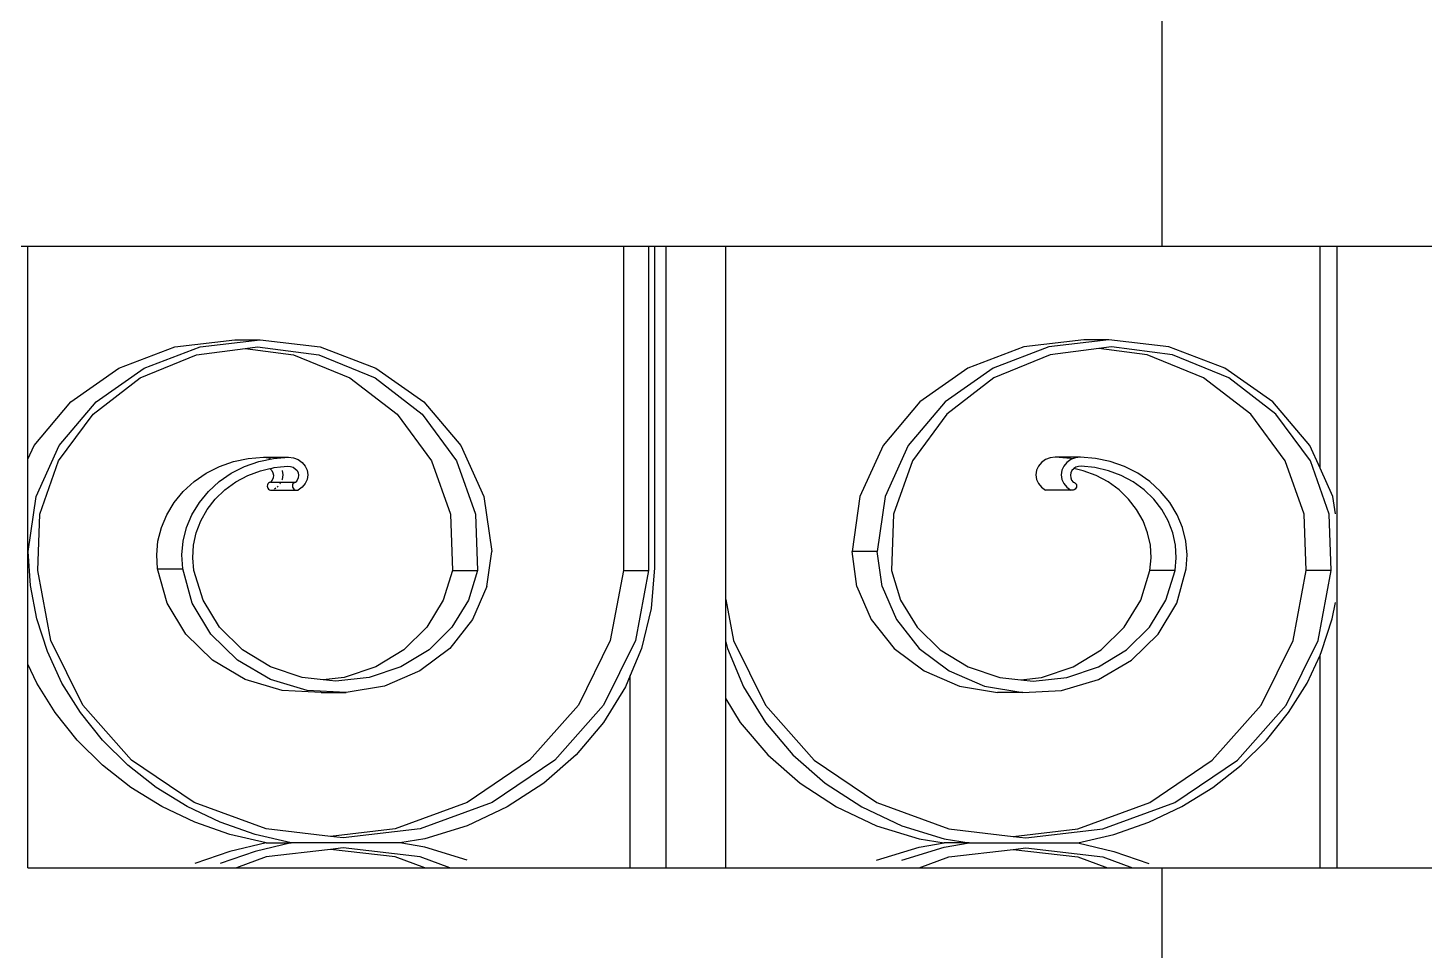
# Model space of a CAD drawing. Header units: millimetres. Extents: x 173236 to 801264, y -94969 to 615039.
# Drawn here: x 549520.8 to 549782.7, y -3856.3 to -3683.2 of the extents above; entities that cross this region are included whole.
import ezdxf

# ---------------------------------------------------------------- set-up
doc = ezdxf.new("R2010")
doc.units = ezdxf.units.MM
doc.header["$MEASUREMENT"] = 0
doc.header["$PDMODE"] = 2
for name, color, linetype in [('VOX-A-ANNO-DIMS', 160, 'Continuous'), ('VOX-A-STAIRS-STEPS', 140, 'Continuous'), ('VOX-A-WALL-PATT', 233, 'Continuous')]:
    doc.layers.add(name, color=color, linetype=linetype)
doc.styles.add('1.5 mm Rotis Annotative', font='', dxfattribs={"height": 1.5})
doc.styles.get('1.5 mm Rotis Annotative').set_extended_font_data('Rotis Sans Serif')
doc.dimstyles.new('1.5 mm Rotis Annotative', dxfattribs={"dimtxt": 1.5, "dimasz": 1, "dimexe": 1.5, "dimexo": 0, "dimgap": 1, "dimtad": 1, "dimdec": 0, "dimrnd": 5, "dimzin": 0, "dimdsep": 46, "dimtxsty": '1.5 mm Rotis Annotative', "dimblk": 'ARCHTICK', "dimcen": 0.09, "dimdle": 1, "dimadec": 0, "dimazin": 0, "dimtfac": 1, "dimtdec": 0, "dimtofl": 0, "dimtmove": 1, "dimatfit": 3, "dimfxl": 2, "dimfxlon": 1, "dimtolj": 1, "dimtzin": 0, "dimarcsym": 0})

# ---------------------------------------------------------------- blocks, each defined once
blk = doc.blocks.new('SS')
at = {"layer": 'VOX-A-WALL-PATT'}
for p, q in [((292745.02, -2429.61), (292745.02, -2474.12)), ((292712.94, -2474.12), (292687.11, -2474.12)), ((292712.94, -2587.9), (292712.94, -2474.12)), ((292716.09, -2474.12), (292712.94, -2474.12)), ((292716.09, -2514.76), (292716.09, -2474.12)), ((292745.02, -2474.12), (292716.09, -2474.12)), ((292824.84, -2474.12), (292745.02, -2474.12)), ((292824.84, -2538.75), (292824.84, -2474.12)), ((292835.75, -2474.12), (292824.84, -2474.12)), ((292837.88, -2474.12), (292835.75, -2474.12)), ((292835.75, -2587.9), (292835.75, -2474.12)), ((292838.98, -2474.12), (292837.88, -2474.12)), ((292837.88, -2474.12), (292837.88, -2532.96)), ((292838.98, -2474.12), (292838.98, -2533.48)), ((292843.59, -2474.12), (292838.98, -2474.12)), ((292843.59, -2474.12), (292843.59, -2533.48)), ((292952.56, -2474.12), (292843.59, -2474.12)), ((292952.56, -2513.08), (292952.56, -2474.12)), ((292974.99, -2474.12), (292952.56, -2474.12)), ((292733.51, -2496.42), (292743.74, -2492.55)), ((292743.11, -2493.98), (292754.28, -2492.55)), ((292743.74, -2492.55), (292754.72, -2491.23)), ((292747.71, -2493.98), (292756.59, -2492.84)), ((292754.28, -2492.55), (292756.59, -2492.84)), ((292754.72, -2491.23), (292759.32, -2491.23)), ((292754.72, -2491.23), (292765.7, -2492.55)), ((292756.59, -2492.84), (292765.46, -2493.98)), ((292759.32, -2491.23), (292770.3, -2492.55)), ((292765.7, -2492.55), (292775.93, -2496.42)), ((292770.3, -2492.55), (292780.53, -2496.42)), ((292899.11, -2492.55), (292888.88, -2496.42)), ((292910.09, -2491.23), (292899.11, -2492.55)), ((292910.53, -2492.55), (292899.35, -2493.98)), ((292912.83, -2492.84), (292903.95, -2493.98)), ((292921.07, -2492.55), (292910.09, -2491.23)), ((292914.69, -2491.23), (292910.09, -2491.23)), ((292912.83, -2492.84), (292910.53, -2492.55)), ((292921.7, -2493.98), (292912.83, -2492.84)), ((292925.67, -2492.55), (292914.69, -2491.23)), ((292931.3, -2496.42), (292921.07, -2492.55)), ((292935.9, -2496.42), (292925.67, -2492.55)), ((292732.8, -2498.18), (292743.11, -2493.98)), ((292737.4, -2498.18), (292747.71, -2493.98)), ((292765.46, -2493.98), (292775.77, -2498.18)), ((292899.35, -2493.98), (292889.04, -2498.18)), ((292903.95, -2493.98), (292893.64, -2498.18)), ((292932.01, -2498.18), (292921.7, -2493.98)), ((292724.72, -2502.57), (292733.51, -2496.42)), ((292775.93, -2496.42), (292784.71, -2502.57)), ((292780.53, -2496.42), (292789.32, -2502.57)), ((292888.88, -2496.42), (292880.1, -2502.57)), ((292940.09, -2502.57), (292931.3, -2496.42)), ((292944.69, -2502.57), (292935.9, -2496.42)), ((292724.16, -2504.82), (292732.8, -2498.18)), ((292728.77, -2504.82), (292737.4, -2498.18)), ((292775.77, -2498.18), (292784.41, -2504.82)), ((292889.04, -2498.18), (292880.4, -2504.82)), ((292893.64, -2498.18), (292885.01, -2504.82)), ((292940.65, -2504.82), (292932.01, -2498.18)), ((292717.98, -2510.59), (292724.72, -2502.57)), ((292784.71, -2502.57), (292791.45, -2510.59)), ((292789.32, -2502.57), (292796.06, -2510.59)), ((292880.1, -2502.57), (292873.35, -2510.59)), ((292946.83, -2510.59), (292940.09, -2502.57)), ((292951.43, -2510.59), (292944.69, -2502.57)), ((292717.87, -2513.37), (292724.16, -2504.82)), ((292722.47, -2513.37), (292728.77, -2504.82)), ((292784.41, -2504.82), (292790.7, -2513.37)), ((292880.4, -2504.82), (292874.11, -2513.37)), ((292885.01, -2504.82), (292878.71, -2513.37)), ((292946.94, -2513.37), (292940.65, -2504.82)), ((292716.09, -2514.76), (292717.98, -2510.59)), ((292791.45, -2510.59), (292795.69, -2519.93)), ((292796.06, -2510.59), (292800.3, -2519.93)), ((292873.35, -2510.59), (292869.12, -2519.93)), ((292951.06, -2519.93), (292946.83, -2510.59)), ((292952.56, -2513.08), (292951.43, -2510.59)), ((292714.4, -2523.18), (292717.87, -2513.37)), ((292719.01, -2523.18), (292722.47, -2513.37)), ((292754.48, -2513.53), (292757.18, -2512.95)), ((292757.18, -2512.95), (292759.95, -2512.73)), ((292759.95, -2512.73), (292764.55, -2512.73)), ((292759.95, -2512.73), (292760.86, -2512.84)), ((292760.86, -2512.84), (292761.39, -2513.04)), ((292761.39, -2513.04), (292761.78, -2512.95)), ((292761.39, -2513.04), (292761.71, -2513.16)), ((292761.71, -2513.16), (292762.44, -2513.67)), ((292761.78, -2512.95), (292764.55, -2512.73)), ((292764.55, -2512.73), (292765.46, -2512.84)), ((292765.46, -2512.84), (292766.31, -2513.16)), ((292766.31, -2513.16), (292767.05, -2513.67)), ((292790.7, -2513.37), (292794.17, -2523.18)), ((292874.11, -2513.37), (292870.64, -2523.18)), ((292878.71, -2513.37), (292875.25, -2523.18)), ((292903.1, -2513.16), (292902.37, -2513.67)), ((292903.95, -2512.84), (292903.1, -2513.16)), ((292904.86, -2512.73), (292903.95, -2512.84)), ((292909.47, -2512.73), (292904.86, -2512.73)), ((292907.63, -2512.95), (292904.86, -2512.73)), ((292910.33, -2513.53), (292907.63, -2512.95)), ((292908.55, -2512.84), (292908.25, -2512.95)), ((292909.47, -2512.73), (292908.55, -2512.84)), ((292912.23, -2512.95), (292909.47, -2512.73)), ((292914.94, -2513.53), (292912.23, -2512.95)), ((292950.41, -2523.18), (292946.94, -2513.37)), ((292952.56, -2529.96), (292952.56, -2513.08)), ((292713.74, -2519.93), (292716.09, -2514.76)), ((292747.24, -2517.2), (292749.46, -2515.67)), ((292749.46, -2515.67), (292751.88, -2514.44)), ((292751.88, -2514.44), (292754.48, -2513.53)), ((292752.47, -2516.08), (292754.83, -2515.2)), ((292754.83, -2515.2), (292757.3, -2514.62)), ((292757.08, -2516.08), (292759.43, -2515.2)), ((292757.3, -2514.62), (292759.83, -2514.37)), ((292759.43, -2515.2), (292761.13, -2514.8)), ((292759.83, -2514.37), (292760.32, -2514.42)), ((292760.32, -2514.42), (292760.78, -2514.58)), ((292760.78, -2514.58), (292761.13, -2514.8)), ((292761.13, -2514.8), (292761.18, -2514.84)), ((292761.18, -2514.84), (292761.49, -2515.19)), ((292761.49, -2515.19), (292761.69, -2515.59)), ((292761.69, -2515.59), (292761.77, -2516.04)), ((292762.44, -2513.67), (292763, -2514.34)), ((292763, -2514.34), (292763.35, -2515.12)), ((292763.35, -2515.12), (292763.47, -2515.95)), ((292767.05, -2513.67), (292767.61, -2514.34)), ((292767.61, -2514.34), (292767.96, -2515.12)), ((292767.96, -2515.12), (292768.08, -2515.95)), ((292901.46, -2515.12), (292901.33, -2515.95)), ((292901.81, -2514.34), (292901.46, -2515.12)), ((292902.37, -2513.67), (292901.81, -2514.34)), ((292903.12, -2515.59), (292903.04, -2516.04)), ((292903.32, -2515.19), (292903.12, -2515.59)), ((292903.63, -2514.84), (292903.32, -2515.19)), ((292904.03, -2514.58), (292903.63, -2514.84)), ((292904.49, -2514.42), (292904.03, -2514.58)), ((292904.98, -2514.37), (292904.49, -2514.42)), ((292906.34, -2514.51), (292904.98, -2514.37)), ((292906.05, -2515.19), (292905.94, -2515.95)), ((292906.34, -2514.51), (292906.3, -2514.58)), ((292907.51, -2514.62), (292906.34, -2514.51)), ((292908.24, -2514.84), (292907.51, -2514.62)), ((292907.72, -2515.59), (292907.64, -2516.04)), ((292907.92, -2515.19), (292907.72, -2515.59)), ((292908.24, -2514.84), (292907.92, -2515.19)), ((292908.29, -2514.8), (292908.24, -2514.84)), ((292909.98, -2515.2), (292908.29, -2514.8)), ((292912.34, -2516.08), (292909.98, -2515.2)), ((292912.92, -2514.44), (292910.33, -2513.53)), ((292915.35, -2515.67), (292912.92, -2514.44)), ((292917.53, -2514.44), (292914.94, -2513.53)), ((292917.57, -2517.2), (292915.35, -2515.67)), ((292919.96, -2515.67), (292917.53, -2514.44)), ((292922.17, -2517.2), (292919.96, -2515.67)), ((292745.28, -2519), (292747.24, -2517.2)), ((292748.28, -2518.71), (292750.27, -2517.26)), ((292750.27, -2517.26), (292752.47, -2516.08)), ((292752.88, -2518.71), (292754.88, -2517.26)), ((292754.88, -2517.26), (292757.08, -2516.08)), ((292760.67, -2517.81), (292760.65, -2518.01)), ((292760.65, -2518.01), (292760.68, -2518.21)), ((292760.75, -2517.63), (292760.67, -2517.81)), ((292760.68, -2518.21), (292760.76, -2518.39)), ((292760.88, -2517.47), (292760.75, -2517.63)), ((292760.76, -2518.39), (292760.9, -2518.55)), ((292761.06, -2517.34), (292760.88, -2517.47)), ((292761.26, -2517.27), (292761.06, -2517.34)), ((292761.55, -2516.9), (292761.26, -2517.27)), ((292761.72, -2516.48), (292761.55, -2516.9)), ((292762.44, -2518.23), (292761.71, -2518.74)), ((292761.77, -2516.04), (292761.72, -2516.48)), ((292763, -2517.56), (292762.44, -2518.23)), ((292763.35, -2516.78), (292763, -2517.56)), ((292763.47, -2515.95), (292763.35, -2516.78)), ((292767.05, -2518.23), (292766.31, -2518.74)), ((292767.61, -2517.56), (292767.05, -2518.23)), ((292767.96, -2516.78), (292767.61, -2517.56)), ((292768.08, -2515.95), (292767.96, -2516.78)), ((292901.33, -2515.95), (292901.46, -2516.78)), ((292901.46, -2516.78), (292901.81, -2517.56)), ((292901.81, -2517.56), (292902.37, -2518.23)), ((292902.37, -2518.23), (292903.1, -2518.74)), ((292903.04, -2516.04), (292903.09, -2516.48)), ((292903.09, -2516.48), (292903.26, -2516.9)), ((292903.26, -2516.9), (292903.55, -2517.27)), ((292903.55, -2517.27), (292903.75, -2517.34)), ((292908.15, -2517.27), (292903.55, -2517.27)), ((292903.75, -2517.34), (292903.92, -2517.47)), ((292904.05, -2518.39), (292903.91, -2518.55)), ((292903.92, -2517.47), (292904.06, -2517.63)), ((292904.13, -2518.21), (292904.05, -2518.39)), ((292904.06, -2517.63), (292904.14, -2517.81)), ((292904.16, -2518.01), (292904.13, -2518.21)), ((292904.14, -2517.81), (292904.16, -2518.01)), ((292905.94, -2515.95), (292906.06, -2516.78)), ((292906.06, -2516.78), (292906.11, -2516.9)), ((292906.31, -2517.34), (292906.41, -2517.56)), ((292906.41, -2517.56), (292906.47, -2517.63)), ((292906.79, -2518.01), (292906.96, -2518.21)), ((292907.21, -2518.39), (292907.43, -2518.55)), ((292907.64, -2516.04), (292907.69, -2516.48)), ((292907.69, -2516.48), (292907.87, -2516.9)), ((292907.87, -2516.9), (292908.15, -2517.27)), ((292908.15, -2517.27), (292908.36, -2517.34)), ((292908.36, -2517.34), (292908.53, -2517.47)), ((292908.65, -2518.39), (292908.52, -2518.55)), ((292908.53, -2517.47), (292908.66, -2517.63)), ((292908.74, -2518.21), (292908.65, -2518.39)), ((292908.66, -2517.63), (292908.74, -2517.81)), ((292908.74, -2517.81), (292908.77, -2518.01)), ((292908.77, -2518.01), (292908.74, -2518.21)), ((292914.54, -2517.26), (292912.34, -2516.08)), ((292916.53, -2518.71), (292914.54, -2517.26)), ((292919.53, -2519), (292917.57, -2517.2)), ((292924.13, -2519), (292922.17, -2517.2)), ((292713.29, -2523.12), (292713.74, -2519.93)), ((292742.27, -2523.25), (292743.61, -2521.03)), ((292743.61, -2521.03), (292745.28, -2519)), ((292745.05, -2522.29), (292746.53, -2520.4)), ((292746.53, -2520.4), (292748.28, -2518.71)), ((292749.66, -2522.29), (292751.13, -2520.4)), ((292751.13, -2520.4), (292752.88, -2518.71)), ((292760.9, -2518.55), (292761.07, -2518.67)), ((292761.07, -2518.67), (292761.28, -2518.75)), ((292761.28, -2518.75), (292761.49, -2518.77)), ((292761.49, -2518.77), (292761.71, -2518.74)), ((292761.71, -2518.74), (292765.88, -2518.75)), ((292765.88, -2518.75), (292766.1, -2518.77)), ((292766.1, -2518.77), (292766.31, -2518.74)), ((292795.69, -2519.93), (292797.14, -2529.96)), ((292800.3, -2519.93), (292801.74, -2529.96)), ((292869.12, -2519.93), (292867.67, -2529.96)), ((292903.32, -2518.77), (292903.1, -2518.74)), ((292903.54, -2518.74), (292903.32, -2518.77)), ((292903.74, -2518.67), (292903.54, -2518.74)), ((292907.7, -2518.74), (292903.54, -2518.74)), ((292903.91, -2518.55), (292903.74, -2518.67)), ((292907.6, -2518.67), (292907.7, -2518.74)), ((292907.92, -2518.77), (292907.7, -2518.74)), ((292908.14, -2518.75), (292907.92, -2518.77)), ((292908.34, -2518.67), (292908.14, -2518.75)), ((292908.52, -2518.55), (292908.34, -2518.67)), ((292918.28, -2520.4), (292916.53, -2518.71)), ((292919.76, -2522.29), (292918.28, -2520.4)), ((292921.19, -2521.03), (292919.53, -2519)), ((292922.54, -2523.25), (292921.19, -2521.03)), ((292925.8, -2521.03), (292924.13, -2519)), ((292927.14, -2523.25), (292925.8, -2521.03)), ((292952.51, -2529.96), (292951.06, -2519.93)), ((292714.04, -2533.48), (292714.4, -2523.18)), ((292718.64, -2533.48), (292719.01, -2523.18)), ((292741.28, -2525.61), (292742.27, -2523.25)), ((292743.88, -2524.36), (292745.05, -2522.29)), ((292748.49, -2524.36), (292749.66, -2522.29)), ((292794.17, -2523.18), (292794.53, -2533.48)), ((292870.64, -2523.18), (292870.28, -2533.48)), ((292875.25, -2523.18), (292874.88, -2533.48)), ((292920.93, -2524.36), (292919.76, -2522.29)), ((292923.53, -2525.61), (292922.54, -2523.25)), ((292928.13, -2525.61), (292927.14, -2523.25)), ((292950.77, -2533.48), (292950.41, -2523.18)), ((292740.66, -2528.08), (292741.28, -2525.61)), ((292743.04, -2526.56), (292743.88, -2524.36)), ((292747.65, -2526.56), (292748.49, -2524.36)), ((292921.77, -2526.56), (292920.93, -2524.36)), ((292924.15, -2528.08), (292923.53, -2525.61)), ((292928.76, -2528.08), (292928.13, -2525.61)), ((292740.42, -2530.61), (292740.66, -2528.08)), ((292742.55, -2528.84), (292743.04, -2526.56)), ((292747.15, -2528.84), (292747.65, -2526.56)), ((292922.26, -2528.84), (292921.77, -2526.56)), ((292924.39, -2530.61), (292924.15, -2528.08)), ((292928.99, -2530.61), (292928.76, -2528.08)), ((292740.57, -2533.14), (292740.42, -2530.61)), ((292742.41, -2531.16), (292742.55, -2528.84)), ((292742.63, -2533.48), (292742.41, -2531.16)), ((292747.01, -2531.16), (292747.15, -2528.84)), ((292747.23, -2533.48), (292747.01, -2531.16)), ((292796.24, -2536.41), (292797.14, -2529.96)), ((292797.14, -2529.96), (292801.74, -2529.96)), ((292800.85, -2536.41), (292801.74, -2529.96)), ((292868.56, -2536.41), (292867.67, -2529.96)), ((292922.18, -2533.48), (292922.4, -2531.16)), ((292922.4, -2531.16), (292922.26, -2528.84)), ((292924.24, -2533.14), (292924.39, -2530.61)), ((292928.85, -2533.14), (292928.99, -2530.61)), ((292952.12, -2536.19), (292952.51, -2529.96)), ((292952.56, -2529.96), (292952.51, -2529.96)), ((292952.56, -2550.6), (292952.56, -2529.96)), ((292714.04, -2533.48), (292718.64, -2533.48)), ((292716.43, -2546.28), (292714.04, -2533.48)), ((292721.04, -2546.28), (292718.64, -2533.48)), ((292742.32, -2539.45), (292740.57, -2533.14)), ((292742.63, -2533.48), (292747.23, -2533.48)), ((292744.3, -2538.91), (292742.63, -2533.48)), ((292748.91, -2538.91), (292747.23, -2533.48)), ((292794.53, -2533.48), (292792.85, -2538.91)), ((292837.88, -2532.96), (292838.48, -2540.44)), ((292838.98, -2533.48), (292841.38, -2546.28)), ((292843.59, -2533.48), (292838.98, -2533.48)), ((292843.59, -2533.48), (292845.98, -2546.28)), ((292874.88, -2533.48), (292870.28, -2533.48)), ((292870.28, -2533.48), (292871.96, -2538.91)), ((292874.88, -2533.48), (292876.56, -2538.91)), ((292920.51, -2538.91), (292922.18, -2533.48)), ((292922.49, -2539.45), (292924.24, -2533.14)), ((292928.85, -2533.14), (292924.24, -2533.14)), ((292927.09, -2539.45), (292928.85, -2533.14)), ((292948.38, -2546.28), (292950.77, -2533.48)), ((292950.95, -2542.34), (292952.12, -2536.19)), ((292747.32, -2543.83), (292744.3, -2538.91)), ((292751.92, -2543.83), (292748.91, -2538.91)), ((292792.85, -2538.91), (292789.84, -2543.83)), ((292796.24, -2536.41), (292793.62, -2542.46)), ((292800.85, -2536.41), (292798.22, -2542.46)), ((292824.84, -2538.75), (292823.43, -2546.28)), ((292824.84, -2546.53), (292824.84, -2538.75)), ((292868.56, -2536.41), (292871.19, -2542.46)), ((292871.96, -2538.91), (292874.97, -2543.83)), ((292876.56, -2538.91), (292879.58, -2543.83)), ((292917.49, -2543.83), (292920.51, -2538.91)), ((292713.86, -2542.34), (292713.29, -2539.31)), ((292745.74, -2545.15), (292742.32, -2539.45)), ((292838.48, -2540.44), (292840.27, -2547.75)), ((292919.07, -2545.15), (292922.49, -2539.45)), ((292923.67, -2545.15), (292927.09, -2539.45)), ((292715.8, -2548.32), (292713.86, -2542.34)), ((292751.51, -2547.97), (292747.32, -2543.83)), ((292756.12, -2547.97), (292751.92, -2543.83)), ((292789.84, -2543.83), (292785.64, -2547.97)), ((292793.62, -2542.46), (292789.43, -2547.72)), ((292798.22, -2542.46), (292794.03, -2547.72)), ((292871.19, -2542.46), (292875.38, -2547.72)), ((292874.97, -2543.83), (292879.16, -2547.97)), ((292879.58, -2543.83), (292883.77, -2547.97)), ((292913.3, -2547.97), (292917.49, -2543.83)), ((292949.01, -2548.32), (292950.95, -2542.34)), ((292722.28, -2558.11), (292716.43, -2546.28)), ((292726.89, -2558.11), (292721.04, -2546.28)), ((292750.6, -2549.9), (292745.74, -2545.15)), ((292823.43, -2546.28), (292817.58, -2558.11)), ((292824.84, -2546.53), (292824.54, -2547.75)), ((292824.84, -2556.97), (292824.84, -2546.53)), ((292841.38, -2546.28), (292847.22, -2558.11)), ((292845.98, -2546.28), (292851.83, -2558.11)), ((292914.2, -2549.9), (292919.07, -2545.15)), ((292918.81, -2549.9), (292923.67, -2545.15)), ((292942.53, -2558.11), (292948.38, -2546.28)), ((292716.09, -2548.96), (292715.8, -2548.32)), ((292716.09, -2587.9), (292716.09, -2548.96)), ((292718.47, -2554.07), (292716.09, -2548.96)), ((292756.65, -2551.11), (292751.51, -2547.97)), ((292761.25, -2551.11), (292756.12, -2547.97)), ((292785.64, -2547.97), (292780.51, -2551.11)), ((292789.43, -2547.72), (292783.94, -2551.86)), ((292794.03, -2547.72), (292788.54, -2551.86)), ((292824.54, -2547.75), (292821.61, -2554.75)), ((292840.27, -2547.75), (292842.33, -2552.66)), ((292875.38, -2547.72), (292880.87, -2551.86)), ((292879.16, -2547.97), (292884.3, -2551.11)), ((292883.77, -2547.97), (292888.9, -2551.11)), ((292908.16, -2551.11), (292913.3, -2547.97)), ((292946.34, -2554.07), (292949.01, -2548.32)), ((292756.61, -2553.4), (292750.6, -2549.9)), ((292762.44, -2553.06), (292756.65, -2551.11)), ((292767.05, -2553.06), (292761.25, -2551.11)), ((292780.51, -2551.11), (292774.71, -2553.06)), ((292884.3, -2551.11), (292890.1, -2553.06)), ((292888.9, -2551.11), (292894.7, -2553.06)), ((292902.37, -2553.06), (292908.16, -2551.11)), ((292908.2, -2553.4), (292914.2, -2549.9)), ((292912.8, -2553.4), (292918.81, -2549.9)), ((292950.94, -2554.07), (292952.56, -2550.6)), ((292952.56, -2587.9), (292952.56, -2550.6)), ((292721.84, -2559.49), (292718.47, -2554.07)), ((292763.38, -2555.42), (292756.61, -2553.4)), ((292768.58, -2553.72), (292762.44, -2553.06)), ((292770.88, -2553.48), (292767.05, -2553.06)), ((292770.88, -2553.48), (292768.58, -2553.72)), ((292774.71, -2553.06), (292770.88, -2553.48)), ((292783.94, -2551.86), (292777.49, -2554.62)), ((292788.54, -2551.86), (292782.09, -2554.62)), ((292842.33, -2552.66), (292843.2, -2554.75)), ((292842.33, -2587.9), (292842.33, -2552.66)), ((292880.87, -2551.86), (292887.32, -2554.62)), ((292890.1, -2553.06), (292896.23, -2553.72)), ((292894.7, -2553.06), (292898.53, -2553.48)), ((292896.23, -2553.72), (292898.53, -2553.48)), ((292898.53, -2553.48), (292902.37, -2553.06)), ((292901.43, -2555.42), (292908.2, -2553.4)), ((292906.03, -2555.42), (292912.8, -2553.4)), ((292942.96, -2559.49), (292946.34, -2554.07)), ((292947.57, -2559.49), (292950.94, -2554.07)), ((292770.49, -2555.83), (292763.38, -2555.42)), ((292777.49, -2554.62), (292770.49, -2555.83)), ((292770.49, -2555.83), (292775.1, -2555.83)), ((292782.09, -2554.62), (292775.1, -2555.83)), ((292821.61, -2554.75), (292817.58, -2561.29)), ((292843.2, -2554.75), (292847.23, -2561.29)), ((292887.32, -2554.62), (292894.32, -2555.83)), ((292894.32, -2555.83), (292901.43, -2555.42)), ((292898.92, -2555.83), (292894.32, -2555.83)), ((292898.92, -2555.83), (292906.03, -2555.42)), ((292731.21, -2568.21), (292722.28, -2558.11)), ((292735.81, -2568.21), (292726.89, -2558.11)), ((292817.58, -2558.11), (292808.66, -2568.21)), ((292824.84, -2556.97), (292822.19, -2561.29)), ((292824.84, -2587.9), (292824.84, -2556.97)), ((292847.22, -2558.11), (292856.15, -2568.21)), ((292851.83, -2558.11), (292860.76, -2568.21)), ((292933.6, -2568.21), (292942.53, -2558.11)), ((292725.88, -2564.53), (292721.84, -2559.49)), ((292817.58, -2561.29), (292812.56, -2567.21)), ((292822.19, -2561.29), (292817.16, -2567.21)), ((292847.23, -2561.29), (292852.25, -2567.21)), ((292938.93, -2564.53), (292942.96, -2559.49)), ((292943.53, -2564.53), (292947.57, -2559.49)), ((292730.52, -2569.11), (292725.88, -2564.53)), ((292934.29, -2569.11), (292938.93, -2564.53)), ((292938.9, -2569.11), (292943.53, -2564.53)), ((292735.7, -2573.18), (292730.52, -2569.11)), ((292742.64, -2575.94), (292731.21, -2568.21)), ((292747.24, -2575.94), (292735.81, -2568.21)), ((292808.66, -2568.21), (292797.23, -2575.94)), ((292812.56, -2567.21), (292806.64, -2572.41)), ((292817.16, -2567.21), (292811.24, -2572.41)), ((292852.25, -2567.21), (292858.17, -2572.41)), ((292856.15, -2568.21), (292867.58, -2575.94)), ((292860.76, -2568.21), (292872.18, -2575.94)), ((292922.17, -2575.94), (292933.6, -2568.21)), ((292929.11, -2573.18), (292934.29, -2569.11)), ((292933.71, -2573.18), (292938.9, -2569.11)), ((292741.36, -2576.68), (292735.7, -2573.18)), ((292806.64, -2572.41), (292799.95, -2576.76)), ((292811.24, -2572.41), (292804.56, -2576.76)), ((292858.17, -2572.41), (292864.86, -2576.76)), ((292923.45, -2576.68), (292929.11, -2573.18)), ((292928.05, -2576.68), (292933.71, -2573.18)), ((292747.42, -2579.56), (292741.36, -2576.68)), ((292755.83, -2580.78), (292742.64, -2575.94)), ((292760.43, -2580.78), (292747.24, -2575.94)), ((292797.23, -2575.94), (292784.04, -2580.78)), ((292799.95, -2576.76), (292792.64, -2580.18)), ((292804.56, -2576.76), (292797.25, -2580.18)), ((292864.86, -2576.76), (292872.17, -2580.18)), ((292867.58, -2575.94), (292880.77, -2580.78)), ((292872.18, -2575.94), (292885.38, -2580.78)), ((292908.98, -2580.78), (292922.17, -2575.94)), ((292917.39, -2579.56), (292923.45, -2576.68)), ((292921.99, -2579.56), (292928.05, -2576.68)), ((292753.81, -2581.79), (292747.42, -2579.56)), ((292911, -2581.79), (292917.39, -2579.56)), ((292915.61, -2581.79), (292921.99, -2579.56)), ((292760.43, -2583.34), (292753.81, -2581.79)), ((292769.93, -2582.43), (292755.83, -2580.78)), ((292772.23, -2582.16), (292760.43, -2580.78)), ((292772.23, -2582.16), (292769.93, -2582.43)), ((292784.04, -2580.78), (292772.23, -2582.16)), ((292792.64, -2580.18), (292784.87, -2582.58)), ((292797.25, -2580.18), (292789.47, -2582.58)), ((292872.17, -2580.18), (292879.94, -2582.58)), ((292880.77, -2580.78), (292894.88, -2582.43)), ((292885.38, -2580.78), (292897.18, -2582.16)), ((292894.88, -2582.43), (292897.18, -2582.16)), ((292897.18, -2582.16), (292908.98, -2580.78)), ((292904.38, -2583.34), (292911, -2581.79)), ((292908.99, -2583.34), (292915.61, -2581.79)), ((292753.81, -2584.89), (292747.42, -2587.12)), ((292760.43, -2583.34), (292753.81, -2584.89)), ((292769.93, -2584.26), (292755.83, -2585.91)), ((292780.31, -2583.34), (292760.43, -2583.34)), ((292772.23, -2584.53), (292760.43, -2585.91)), ((292772.23, -2584.53), (292769.93, -2584.26)), ((292784.04, -2585.91), (292772.23, -2584.53)), ((292784.87, -2582.58), (292780.31, -2583.34)), ((292784.87, -2584.1), (292780.31, -2583.34)), ((292780.31, -2583.34), (292784.91, -2583.34)), ((292792.64, -2586.51), (292784.87, -2584.1)), ((292789.47, -2582.58), (292784.91, -2583.34)), ((292789.47, -2584.1), (292784.91, -2583.34)), ((292797.25, -2586.51), (292789.47, -2584.1)), ((292872.17, -2586.51), (292879.94, -2584.1)), ((292879.94, -2582.58), (292884.5, -2583.34)), ((292879.94, -2584.1), (292884.5, -2583.34)), ((292880.77, -2585.91), (292894.88, -2584.26)), ((292884.5, -2583.34), (292904.38, -2583.34)), ((292885.38, -2585.91), (292897.18, -2584.53)), ((292894.88, -2584.26), (292897.18, -2584.53)), ((292897.18, -2584.53), (292908.98, -2585.91)), ((292908.99, -2583.34), (292904.38, -2583.34)), ((292904.38, -2583.34), (292911, -2584.89)), ((292908.99, -2583.34), (292915.61, -2584.89)), ((292911, -2584.89), (292917.39, -2587.12)), ((292915.61, -2584.89), (292921.99, -2587.12)), ((292755.83, -2585.91), (292750.39, -2587.9)), ((292760.43, -2585.91), (292754.99, -2587.9)), ((292789.48, -2587.9), (292784.04, -2585.91)), ((292824.84, -2587.9), (292824.84, -2586.66)), ((292875.33, -2587.9), (292880.77, -2585.91)), ((292879.94, -2587.9), (292885.38, -2585.91)), ((292908.98, -2585.91), (292914.42, -2587.9)), ((292712.94, -2587.9), (292687.11, -2587.9)), ((292716.09, -2587.9), (292712.94, -2587.9)), ((292745.02, -2587.9), (292716.09, -2587.9)), ((292770.63, -2587.9), (292745.02, -2587.9)), ((292745.02, -2587.9), (292745.02, -2632.42)), ((292772.57, -2587.9), (292770.63, -2587.9)), ((292777.18, -2587.9), (292772.57, -2587.9)), ((292819.84, -2587.9), (292777.18, -2587.9)), ((292821.28, -2587.9), (292819.84, -2587.9)), ((292824.84, -2587.9), (292821.28, -2587.9)), ((292835.75, -2587.9), (292824.84, -2587.9)), ((292842.33, -2587.9), (292835.75, -2587.9)), ((292843.53, -2587.9), (292842.33, -2587.9)), ((292844.97, -2587.9), (292843.53, -2587.9)), ((292849.58, -2587.9), (292844.97, -2587.9)), ((292892.24, -2587.9), (292849.58, -2587.9)), ((292894.18, -2587.9), (292892.24, -2587.9)), ((292898.78, -2587.9), (292894.18, -2587.9)), ((292952.56, -2587.9), (292898.78, -2587.9))]:
    blk.add_line(p, q, dxfattribs=at)
blk = doc.blocks.new('_ArchTick')
at = {"color": 0, "linetype": 'ByBlock', "const_width": 0.15}
blk.add_lwpolyline([(-0.5, -0.5), (0.5, 0.5)], dxfattribs=at)
blk = doc.blocks.new('*D661')
at = {"layer": 'Defpoints', "color": 0, "transparency": 16777216}
for p in [(537437.71, -1723.82), (553695.97, -1723.82), (547999.44, -4473.82)]:
    blk.add_point(p, dxfattribs=at)
at = {"layer": 'VOX-A-ANNO-DIMS', "color": 0, "lineweight": -2, "transparency": 16777216}
for p, q in [((537437.71, -4573.82), (537437.71, -1623.82)), ((537637.71, -1723.82), (537287.71, -1723.82)), ((537637.71, -4473.82), (537287.71, -4473.82))]:
    blk.add_line(p, q, dxfattribs=at)
at = {"layer": 'VOX-A-ANNO-DIMS', "color": 0, "lineweight": -2, "transparency": 16777216, "xscale": 100, "yscale": 100, "zscale": 100}
for p, rotation in [((537437.71, -1723.82), 90), ((537437.71, -4473.82), 270)]:
    blk.add_blockref('_ArchTick', p, dxfattribs=dict(at, rotation=rotation))
at = {"layer": 'VOX-A-ANNO-DIMS', "color": 0, "transparency": 16777216, "insert": (537261.51, -3098.82), "char_height": 150, "attachment_point": 5, "rotation": 90, "style": '1.5 mm Rotis Annotative'}
blk.add_mtext('\\A1;2750', dxfattribs=at)
blk = doc.blocks.new('*D665')
at = {"layer": 'Defpoints', "color": 0, "transparency": 16777216}
for p in [(641539.18, 61543.32), (642299.94, 61543.32), (642299.94, 61417.89), (536630.73, -523.82), (560469.09, -523.82), (547516.89, -20473.82)]:
    blk.add_point(p, dxfattribs=at)
at = {"layer": 'VOX-A-ANNO-DIMS', "color": 0, "lineweight": -2, "transparency": 16777216}
for p, q in [((641539.18, 61543.32), (641539.18, 61267.89)), ((642299.94, 61543.32), (642299.94, 61267.89)), ((641439.18, 61417.89), (642399.94, 61417.89)), ((536630.73, -20573.82), (536630.73, -423.82)), ((536830.73, -523.82), (536480.73, -523.82)), ((536830.73, -20473.82), (536480.73, -20473.82))]:
    blk.add_line(p, q, dxfattribs=at)
at = {"layer": 'VOX-A-ANNO-DIMS', "color": 0, "lineweight": -2, "transparency": 16777216, "xscale": 100, "yscale": 100, "zscale": 100}
for p, rotation in [((641539.18, 61417.89), 180), ((536630.73, -523.82), 90), ((536630.73, -20473.82), 270)]:
    blk.add_blockref('_ArchTick', p, dxfattribs=dict(at, rotation=rotation))
blk.add_blockref('_ArchTick', (642299.94, 61417.89), dxfattribs=at)
at = {"layer": 'VOX-A-ANNO-DIMS', "color": 0, "transparency": 16777216, "insert": (641919.56, 61594.09), "char_height": 150, "attachment_point": 5, "style": '1.5 mm Rotis Annotative'}
blk.add_mtext('\\A1;760', dxfattribs=at)
at = {"layer": 'VOX-A-ANNO-DIMS', "color": 0, "transparency": 16777216, "insert": (536454.54, -10498.82), "char_height": 150, "attachment_point": 5, "rotation": 90, "style": '1.5 mm Rotis Annotative'}
blk.add_mtext('\\A1;19950', dxfattribs=at)

msp = doc.modelspace()

# ---------------------------------------------------------------- block references
at = {"layer": 'VOX-A-STAIRS-STEPS', "xscale": -1.024232788984593, "yscale": 1.024232788984593, "zscale": 1.024232788984593}
msp.add_blockref('SS', (849572.41, -1190.1), dxfattribs=at)

# ---------------------------------------------------------------- dimensions: what is measured, and where the dimension line sits
at = {"layer": 'VOX-A-ANNO-DIMS'}
for base, p1, p2, picture, middle in [((536630.73, -523.82), (547516.89, -20473.82), (560469.09, -523.82), '*D665', (536454.54, -10498.82)), ((537437.71, -1723.82), (547999.44, -4473.82), (553695.97, -1723.82), '*D661', (537261.51, -3098.82))]:
    dim = msp.add_linear_dim(base=base, p1=p1, p2=p2, angle=270, dimstyle='1.5 mm Rotis Annotative', dxfattribs=at)
    dim.commit()
    dim.dimension.update_dxf_attribs({"geometry": picture, "text_midpoint": middle})

doc.saveas('drawing.dxf')
